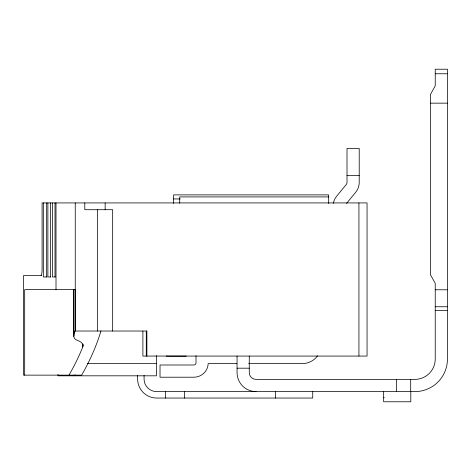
<?xml version="1.0" encoding="UTF-8"?>
<svg xmlns="http://www.w3.org/2000/svg" width="471" height="471" viewBox="0 0 471 471"><rect width="100%" height="100%" fill="white"/><g stroke="black" fill="none" stroke-linecap="round" stroke-linejoin="round"><path stroke-width="0.71" d="M68.984 375.14A931.279 379.443 -3.8 0 0 82.749 346.986A20.194 8.231 -3.8 0 0 83.026 345.614C82.737 342.146 78.892 341.016 76.22 339.797C72.463 338.213 74.018 333.915 74.848 331.025L146.893 331.025L146.893 356.07M74.648 375.381L73.782 375.817L75.083 374.816M346.532 203.437L355.676 192.292A15.608 15.608 0 0 0 359.22 182.389L359.22 148.459L347.003 148.459L347.003 182.389A3.391 3.391 0 0 1 346.232 184.544L336.635 196.242A15.608 15.608 0 0 0 333.35 203.301M435.233 73.764L447.45 73.764M430.482 103.155L447.45 103.155M347.003 175.606L359.22 175.606M328.687 196.919L179.698 196.919L179.698 203.189M173.605 198.95L180.222 198.95M41.772 275.541L23.55 275.541L23.55 375.14L81.66 375.14A946.039 385.455 -3.8 0 0 90.367 358.455A947.782 386.167 -3.8 0 0 100.935 331.025M46.97 276.966L43.332 276.966L43.332 202.924M50.762 276.966L47.889 276.966L47.889 202.924M55.319 276.966L52.44 276.966L52.44 202.924M435.233 289.783L447.45 289.783M435.233 306.751L447.45 306.751M435.233 310.63L447.45 310.63M186.322 356.135L168 356.135A11.54 11.54 0 0 1 166.192 355.994M87.347 363.6L156.46 363.6M236.842 363.636L208.194 363.636A14.254 14.254 0 0 1 193.958 377.212L160.022 377.212L160.022 364.996L193.958 364.996A2.037 2.037 0 0 0 195.995 362.958L195.995 355.746M248.594 363.636L302.211 363.636A19.005 19.005 0 0 0 317.584 355.805M237.054 368.187L249.271 368.187M383.653 397.707L384.318 397.707M410.8 391.601L410.8 401.781L383.653 401.781L383.653 391.601M410.694 379.385L410.694 391.601M396.635 379.385L396.635 391.601M358.931 202.924L358.931 356.07M328.687 203.49L328.687 194.882L173.605 194.882L173.605 203.49M312.732 391.601L312.732 398.048L156.631 398.048A19.005 19.005 0 0 1 137.626 379.043L137.626 375.416M275.4 391.601L275.4 398.048M249.271 356.07L249.271 372.596A6.788 6.788 0 0 0 256.059 379.385L414.874 379.385A20.359 20.359 0 0 0 435.233 359.02L435.233 283.348L430.482 274.799L430.482 94.4L435.233 85.846L435.233 69.219L447.45 69.219L447.45 359.02A32.576 32.576 0 0 1 414.874 391.601L156.631 391.601A12.558 12.558 0 0 1 144.073 379.043L144.073 375.416M237.054 356.07L237.054 372.596A19.005 19.005 0 0 0 256.059 391.601M184.455 391.601L184.455 398.048M165.456 391.601L165.456 398.048M156.46 355.528L156.46 375.817L58.051 375.817L58.051 374.368M146.281 331.025L146.281 356.07M142.89 331.131L142.89 356.07L367.056 356.07L367.056 202.924L42.09 202.924L42.102 268.747A6.824 0.995 90 0 1 41.101 275.517M112.669 331.025L112.669 209.707L84.792 209.707L84.792 202.924M105.151 202.924L105.151 209.707M97.615 209.513L97.615 331.025M83.026 344.16L83.026 345.614M82.749 344.048L82.749 346.986M75.46 331.025L75.46 289.624L24.675 289.624L24.675 375.14M75.248 202.924L75.248 331.025M73.882 289.624L73.882 335.617M73.741 289.624L73.741 336.494M56.008 202.924L56.008 289.624M54.995 202.924L54.995 276.966M50.438 202.924L50.438 276.966M46.676 202.924L46.676 276.966"/></g></svg>
